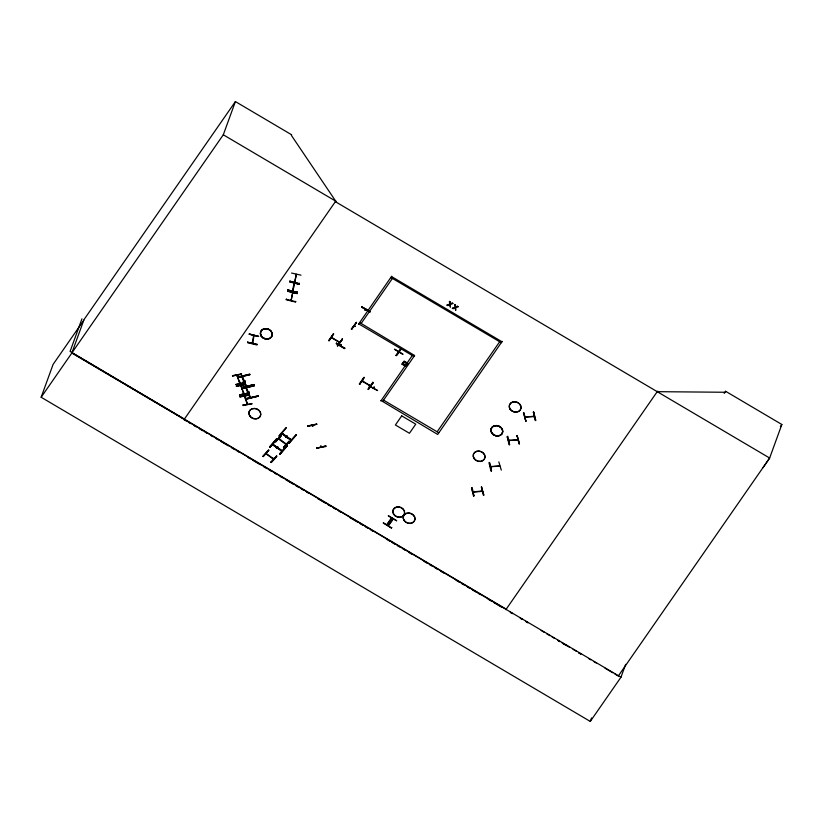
<?xml version="1.0" encoding="UTF-8"?>
<svg xmlns="http://www.w3.org/2000/svg" width="823" height="823" viewBox="0 0 823 823"><rect width="100%" height="100%" fill="white"/><g stroke="black" fill="none" stroke-linecap="round" stroke-linejoin="round"><path stroke-width="1.23" d="M361.997 381.059L362.871 381.625L363.2 381.028M370.443 385.72L369.486 385.061M354.003 326.021L354.703 326.546M253.494 336.01L254.101 335.424M290.807 300.426L291.373 299.716M292.412 292.412L292.35 292.957M293.019 290.468C291.887 291.589 294.747 286.353 294.562 282.67M294.367 282.186L295.066 281.744M295.796 274.975L296.321 275.098M316.948 448.144L325.918 445.86L325.99 446.498L316.927 448.062M317.071 448.504L316.989 447.794M325.857 446.076L316.886 448.072M244.616 382.119L244.688 382.849L235.656 384.547M239.565 394.906L248.597 393.168L239.565 394.906L248.608 393.137L248.525 392.448M244.575 382.479L235.656 384.588M365.052 310.106L365.453 310.436L366.029 309.242M365.422 310.394L365.741 309.067M374.321 387.098L373.354 387.972L374.033 386.933M398.486 351.863L398.394 352.666M312.112 425.388L312.812 426.026M320.949 445.85L321.186 447.095M249.225 334.117L258.617 336.329M287.906 291.177L297.298 293.461M289.562 281.836L298.914 284.274L289.624 281.507L299.212 283.894L299.397 283.215M291.548 273.041L301.002 275.17M266.014 453.802L273.596 459.265M273.154 458.483L273.061 458.082M278.452 438.916L286.075 444.471L285.386 443.669M390.627 521.875L389.464 521.833L390.297 522.338M240.758 385.576L243.752 393.62M243.546 392.365L243.896 392.808M257.167 344.23L256.982 344.95L247.579 342.707L247.764 341.987M249.194 334.231L258.587 336.473L249.297 333.922M253.669 335.414L252.198 343.345M252.527 343.417L254.07 335.568M288.029 289.696L287.834 290.416L297.237 292.69L297.412 292.011L297.216 292.731M287.875 291.291L297.268 293.605L287.978 290.992M299.212 283.914L289.819 281.61L290.005 280.9M294.737 281.055L294.634 281.723M291.147 300.416L292.731 292.494L291.126 300.508M294.459 282.207L296.414 274.388L294.778 282.279M295.755 301.341L295.57 302.062L286.188 299.747L286.373 299.037M247.672 342.265L257.074 344.487L247.682 342.245M287.916 290.046L297.319 292.268M299.284 283.565L289.912 281.168M295.652 301.702L286.291 299.294M389.361 521.875L390.215 522.286M472.988 491.815L474.223 491.681M482.381 491.31L481.383 491.444L481.393 490.765M508.624 440.511L518.006 439.996M524.899 417.055L526.062 416.633M517.07 439.698L517.029 439.461M533.469 416.705L534.292 416.551M625.665 664.315L620.964 677.236L590.276 721.432L41.15 397.252L53.114 364.373L83.802 320.168M81.95 318.82L70.089 351.421L184.362 419.144M41.15 397.252L71.838 353.046L84.028 319.561L235.399 101.568L291.599 134.756L291.383 135.373L335.722 201.151L335.373 201.666L769.639 458.041L763.127 467.567M506.207 609.154L71.94 352.779L223.3 134.787L235.399 101.568M241.581 373.93L232.549 375.669M237.785 377.181L249.698 374.208L249.811 374.794L237.775 377.16L249.698 374.208M245.491 384.259L236.458 385.997M252.589 343.325L252.496 342.111M252.712 342.707L252.826 342.183M239.637 382.047L239.524 382.572M239.946 381.985L240.151 383.117M242.312 376.595L246.458 386.46L242.301 376.564M241.211 386.028L241.52 385.966M242.034 388.785L253.937 385.812L242.034 388.785L241.9 388.168L253.762 385.38L253.885 386.008L253.762 385.38M242.301 387.931L254.225 384.979L242.301 387.931L242.168 387.304L246.026 386.409L241.88 376.533L246.026 386.409M249.06 394.865L240.028 396.604M245.933 387.695L250.038 397.746L245.943 387.705M246.375 387.767L250.593 397.458M244.616 396.892L245.089 396.583M242.97 405.07L252.167 403.712L243.135 405.523L243.063 404.793M246.365 399.104L246.242 398.476L258.288 396.151L246.365 399.104L258.278 396.13M246.962 403.517L247.116 402.982M254.029 384.526L254.153 385.143L254.029 384.526L246.519 386.285M296.311 274.903L296.043 274.275M292.453 291.085L294.233 282.598M294.006 283.616L294.624 282.865M295.066 281.137L294.613 281.394M292.978 290.457L293.122 289.881M258.103 395.698L246.18 398.651M268.401 450.14L262.763 456.312L263.288 456.354M269.965 447.393L277.228 438.834L269.965 447.393L269.594 446.92L276.826 438.546L277.197 439.019L276.826 438.546M263.165 456.518L268.812 450.171M263.195 456.621L268.874 450.181M286.455 427.816L279.223 436.19M278.534 438.978L278.76 438.371M278.555 439.101L278.956 438.453M278.987 438.422L286.27 444.255M276.59 455.798L276.919 456.384L271.333 462.557L271.004 461.97M279.12 439.451L279.522 438.813M279.306 439.544L279.542 438.937M281.343 435.727L275.756 441.889L275.324 441.581L281.281 435.645M282.248 450.85L272.68 444.153L282.176 451.025L286.826 445.552L287.258 445.85L279.964 454.399L279.594 453.926L281.939 451.199L272.382 444.502L281.939 451.199M283.462 447.506L289.13 441.169L283.462 447.506L283.894 447.815L289.48 441.642L283.575 447.558M285.437 444.06L285.694 443.422M285.838 443.412L286.476 443.988M286.085 444.111L286.373 443.803M296.486 434.832L289.212 443.319L288.78 443.011L296.455 434.822M288.842 442.928L296.013 434.637M329.159 340.557L328.603 340.557L333.397 333.829L329.056 340.835L333.696 334.004M332.266 338.14L332.554 337.564M336.576 343.047L336.216 343.695L344.467 348.633L344.827 347.985M316.793 424.03L307.874 426.057M337.78 346.03L342.491 339.261L337.44 345.804M338.685 341.977L338.973 341.401M342.152 338.767L342.512 339.323M340.506 345.639L341.113 344.621M312.401 426.18L312.915 425.872M351.678 329.169L356.421 322.441L351.256 328.994L351.812 328.994M361.585 307.164L370.103 311.711L361.688 306.897M361.709 306.866L369.897 311.999M354.919 326.577L355.207 326.001M351.709 329.272L356.554 322.277M413.907 356.441L358.643 323.809M359.558 322.503L414.638 355.515L382.613 401.449M365.556 309.16L365.093 310.127M361.163 323.449L392.427 278.431M390.822 277.474L501.289 342.687M358.499 324.221L391.727 276.168M359.733 384.32L364.013 377.284L359.27 384.043L359.836 384.043M368.478 389.474L373.138 382.674L368.148 389.248M369.362 385.411L369.136 386.008L377.654 390.575L369.167 385.946M372.809 382.181L373.169 382.726M394.629 349.178L402.879 354.116M396.161 355.464C402.498 345.814 402.992 347.111 396.532 355.731L396.172 355.186M397.735 351.092L397.828 351.462M502.195 341.38L437.692 434.462L381.039 400.513M383.528 400.132L438.762 432.744M401.963 364.198L405.492 366.286L407.735 363.324M407.673 363.128L404.134 361.04L401.902 364.003M412.302 355.495L380.884 400.924M449.749 304.531L447.63 305.59L447.064 304.921M446.961 305.189L449.553 304.212L449.502 301.331M452.28 302.967L450.119 304.037L450.13 301.702M449.646 304.798L450.366 307.205L450.315 304.366M450.222 304.633L452.948 303.358M455.119 307.699L453 308.759L452.434 308.09M452.341 308.368L454.924 307.38L454.872 304.5M457.65 306.146L455.5 307.216L455.5 304.87M455.026 307.977L455.747 310.374L455.695 307.535M455.592 307.812L458.318 306.537M383.446 522.77L391.481 528.027L391.851 527.389M388.394 515.702L396.635 520.65M387.263 524.632L391.964 517.914M388.189 525.187L392.941 518.469M388.23 525.239L392.931 518.747M437.147 431.787L499.674 341.74M472.145 487.535L474.007 496.115L471.528 487.844L473.544 496.115M474.151 491.393L474.099 492.02M491.424 470.91L489.531 462.433L488.985 462.721L490.94 471.023L491.568 470.705M481.362 487.021L483.842 495.271L481.517 486.763M491.547 466.878L491.609 466.25M507.77 436.231L509.632 444.801L507.163 436.54L509.139 444.821M498.82 461.878L501.3 470.128M509.725 440.706L509.776 440.079M523.459 413.074L525.918 421.355L523.984 412.807L523.438 413.095M516.988 435.706L519.467 443.967L517.142 435.449M533.788 412.189L535.752 420.512L533.427 412.004M535.238 420.553L533.417 412.21M590.276 721.432L591.562 717.903M614.966 674.078L618.268 676.033L769.639 458.041L781.85 424.483L725.639 391.295L725.289 392.262L657.217 391.676M373.436 387.849L374.136 387.612M383.24 523.068L391.501 527.996M482.257 491.352L473.266 492.133M335.722 201.151L184.002 419.658L186.214 420.964M335.445 201.717L335.805 201.203L223.3 134.787M359.702 384.218L364.363 377.479M368.015 389.207L372.798 382.458M505.857 609.658L657.577 391.162M724.178 393.404L725.639 391.295M780.389 426.592L781.85 424.483M312.75 426.129L312.421 425.316M320.847 446.375L321.464 446.94M337.317 345.773L342.183 339.076M340.804 345.886L340.989 344.96M396.069 355.464L400.904 348.736M373.714 388.117L374.146 387.51M388.549 525.722L393.312 519.015M237.487 375.988L237.261 375.237M244.328 396.254L247.322 404.227L247.301 403.26M244.966 396.923L244.626 396.017M394.567 349.374L402.817 354.312M278.781 436.005L286.044 427.528M269.533 447.095L276.847 438.566M279.532 454.101L286.846 445.572M279.995 454.224L287.258 445.85M388.322 515.898L396.583 520.825M280.952 435.418L275.654 441.786M270.901 462.238L276.569 456.045L270.983 462.207M340.866 345.855L340.804 345.053M525.846 421.314L523.84 413.033M320.785 446.231L321.032 446.951M236.839 375.144L237.014 375.895M391.902 518.099L387.139 524.807M362.161 380.823L370.36 385.668M331.515 337.358L339.683 342.234M266.086 453.432L273.792 459.049M249.883 374.66L237.95 377.572L237.837 376.996M245.295 381.584L243.433 382.026L243.104 381.234L244.956 380.802L245.295 381.584L244.925 380.874M242.106 387.479L254.04 384.567M241.839 388.333L253.721 385.576M247.548 393.127L249.276 392.715M370.155 385.905L362.141 381.193M307.802 426.365L316.721 424.339M307.648 425.913L316.711 424.226M312.586 425.46L312.442 426.201M339.477 342.481L331.494 337.728M232.467 375.864L241.499 374.126M239.935 382.489L239.771 383.189L237.178 375.165M236.386 386.296L245.408 384.444M236.376 386.182L245.429 384.434M248.988 395.174L239.956 396.912M248.978 395.061L239.946 396.799M533.273 412.261L533.788 412.21M534.086 416.243L525.002 417.055L534.189 416.561M508.717 440.5L517.934 439.708M499.633 465.859L490.549 466.672L499.736 466.178M473.091 491.815L482.309 491.022M398.342 352.707C399.783 351.647 396.295 351.308 398.167 352.151M517.091 435.655L519.046 443.957M481.465 486.969L483.42 495.261M287.927 289.963L297.298 292.36M391.491 517.904L386.759 524.621M239.771 383.189L236.849 375.319M241.098 385.483L243.598 393.466M449.399 301.599L450.027 301.969M452.177 303.245L452.845 303.636M454.769 304.777L455.407 305.148M457.557 306.413L458.226 306.814M391.583 276.579L502.051 341.792M71.838 353.046L620.964 677.236M188.426 422.271L190.638 423.567M193.961 425.532L196.172 426.839M199.485 428.793L202.808 430.758M205.02 432.065L207.231 433.371M210.544 435.326L212.756 436.632M216.079 438.587L218.29 439.894M220.502 441.2L228.238 445.768M231.561 447.733L234.884 449.687M237.096 450.994L239.308 452.3M248.155 457.526L250.367 458.833M252.579 460.139L260.315 464.707M263.638 466.672L266.95 468.626M269.162 469.933L271.374 471.24M274.697 473.194L276.909 474.501M280.221 476.466L282.433 477.772M285.756 479.727L293.502 484.294M295.714 485.601L299.027 487.566M301.239 488.862L303.45 490.169M306.773 492.133L308.985 493.44M317.832 498.666L325.569 503.234M327.78 504.54L331.103 506.495M333.315 507.801L335.527 509.108M338.85 511.062L341.061 512.369M349.909 517.595L357.645 522.163M359.857 523.469L363.18 525.434M365.391 526.741L367.603 528.047M370.916 530.002L373.128 531.308M386.399 539.147L389.721 541.102M391.933 542.408L395.256 544.363M397.468 545.67L399.68 546.976M402.992 548.941L405.204 550.248M408.527 552.202L411.839 554.167M424.01 561.348L427.322 563.302M429.534 564.609L431.746 565.915M435.069 567.87L437.28 569.177M440.603 571.141L443.916 573.096M456.086 580.277L459.399 582.242M461.61 583.548L463.822 584.855M467.145 586.809L469.357 588.116M472.669 590.07L475.992 592.035M478.204 593.342L480.416 594.648M488.152 599.216L491.475 601.171M493.687 602.477L501.433 607.055M541.123 630.48L544.425 632.434M546.637 633.741L549.939 635.685M552.14 636.992L554.352 638.288M557.655 640.243L559.856 641.549M562.058 642.845L569.773 647.403M573.086 649.357L576.388 651.302M578.59 652.608L580.801 653.904M588.517 658.462L590.719 659.768M594.021 661.713L596.233 663.019M605.049 668.225L612.765 672.772M557.593 640.325L559.794 641.631M563.097 643.586L566.399 645.541M578.518 652.721L580.719 654.028M361.842 306.794L370.103 311.732M354.147 326.165L354.836 326.525M285.684 437.044L286.332 437.497M244.74 396.172L247.61 404.083M241.509 374.239L232.477 375.977M489.459 462.608L491.465 470.972M403.229 362.994L404.258 364.98L406.418 364.291L405.389 362.305L403.229 362.994M281.569 433.474L291.126 440.295L281.6 433.484M281.877 433.124L291.424 439.945L281.908 433.135M336.463 343.304L344.703 348.273L336.463 343.304M401.717 415.882L395.4 424.977L409.442 433.268L415.759 424.174L401.717 415.882M286.723 435.737L285.591 437.044L286.353 437.579L287.484 436.272L286.723 435.737M277.495 446.755L276.363 448.062L277.125 448.597L278.256 447.29L277.495 446.755M249.03 391.974L247.178 392.406L247.507 393.199L249.359 392.756L249.03 391.974M512.462 613.567L510.26 612.261L512.462 613.577M522.389 619.421L520.177 618.124L522.368 619.452M527.893 622.672L525.691 621.375L527.872 622.713M249.678 415.852A6.049 5.092 20 0 0 259.975 416.777A6.049 5.092 20 0 0 254.749 408.537A6.049 5.092 20 0 0 249.678 415.852M249.719 415.728A6.049 5.092 20 0 0 260.017 416.664A6.049 5.092 20 0 0 254.791 408.424A6.049 5.092 20 0 0 249.719 415.728M403.97 520.424A6.018 5.061 20 0 0 414.206 521.35A6.018 5.061 20 0 0 409.01 513.161A6.018 5.061 20 0 0 403.97 520.424M404.042 520.208A6.018 5.061 20 0 0 414.288 521.134A6.018 5.061 20 0 0 409.093 512.945A6.018 5.061 20 0 0 404.042 520.208M393.61 514.313A6.018 5.061 20 0 0 403.856 515.239A6.018 5.061 20 0 0 398.651 507.04A6.018 5.061 20 0 0 393.61 514.313M393.692 514.097A6.018 5.061 20 0 0 403.928 515.023A6.018 5.061 20 0 0 398.733 506.834A6.018 5.061 20 0 0 393.692 514.097M510.013 409.165A6.018 5.061 20 0 0 520.249 410.08A6.018 5.061 20 0 0 515.054 401.891A6.018 5.061 20 0 0 510.013 409.165M510.085 408.959A6.018 5.061 20 0 0 520.331 409.885A6.018 5.061 20 0 0 515.126 401.696A6.018 5.061 20 0 0 510.085 408.959M491.67 432.96A6.039 5.082 20 0 0 501.958 433.886A6.039 5.082 20 0 0 496.732 425.666A6.039 5.082 20 0 0 491.67 432.96M491.763 432.764A6.018 5.061 20 0 0 501.999 433.68A6.018 5.061 20 0 0 496.804 425.491A6.018 5.061 20 0 0 491.763 432.764M491.681 432.96A6.018 5.061 20 0 0 501.927 433.886A6.018 5.061 20 0 0 496.732 425.697A6.018 5.061 20 0 0 491.681 432.96M473.966 458.473A6.018 5.061 20 0 0 484.212 459.399A6.018 5.061 20 0 0 479.017 451.21A6.018 5.061 20 0 0 473.966 458.473M474.048 458.257A6.018 5.061 20 0 0 484.294 459.183A6.018 5.061 20 0 0 479.089 450.994A6.018 5.061 20 0 0 474.048 458.257M261.158 336.072A6.049 5.092 20 0 0 271.467 336.998A6.049 5.092 20 0 0 266.23 328.758A6.049 5.092 20 0 0 261.158 336.072A6.049 5.092 20 0 0 271.508 336.885A6.049 5.092 20 0 0 266.282 328.644A6.049 5.092 20 0 0 261.2 335.949M261.272 335.846A6.008 5.051 20 0 0 271.497 336.772A6.008 5.051 20 0 0 266.313 328.593A6.008 5.051 20 0 0 261.272 335.846"/></g></svg>
